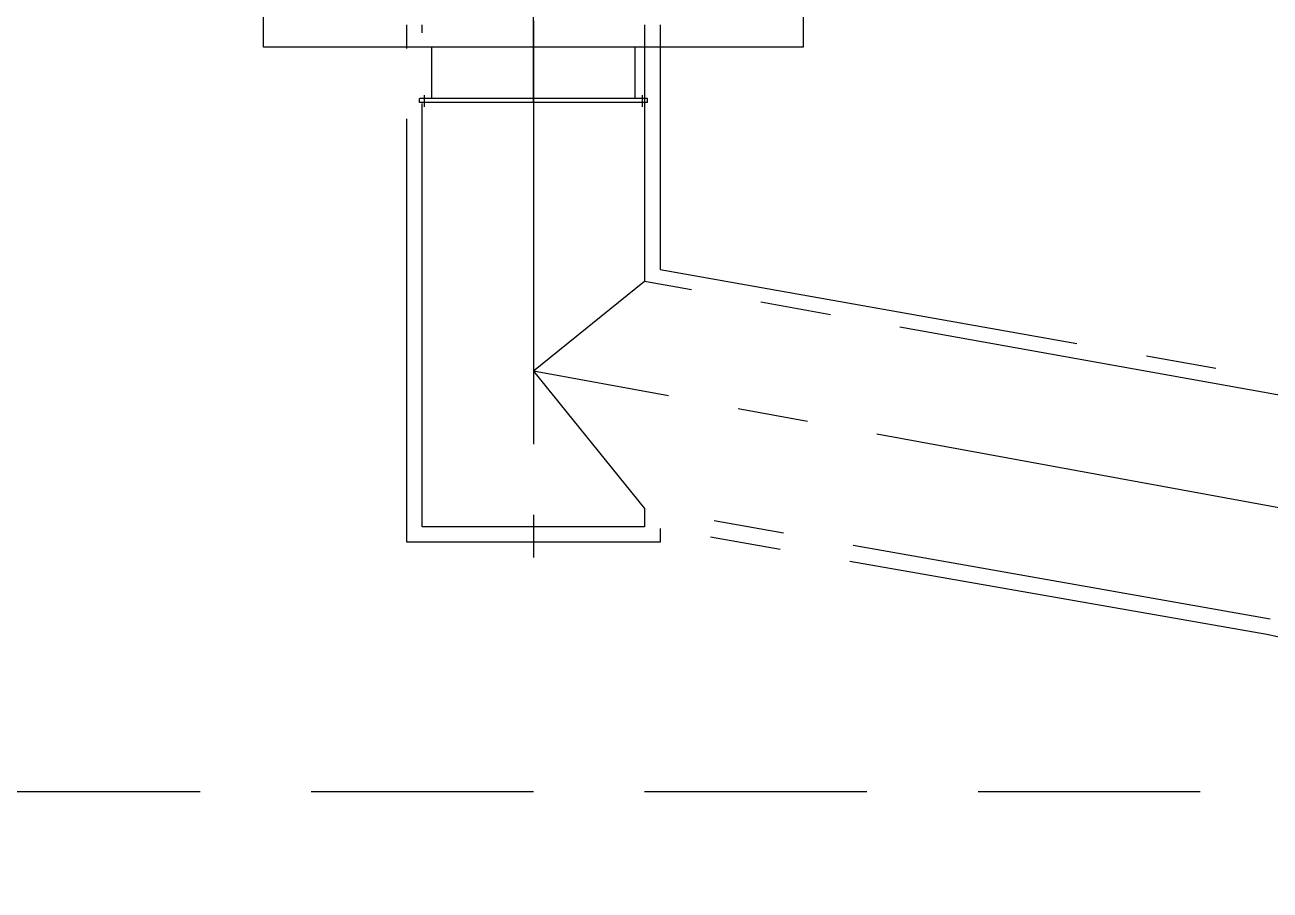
# Model space of a CAD drawing. Header units: millimetres. Extents: x -1838618 to -1600818, y -1770412 to -1553248.
# Drawn here: x -1818392 to -1812790, y -1652389 to -1648495 of the extents above; entities that cross this region are included whole.
import ezdxf

# ---------------------------------------------------------------- set-up
doc = ezdxf.new("R2010")
doc.units = ezdxf.units.MM
doc.header["$LTSCALE"] = 100
for name, pattern in [('CENTER', [2, 1.25, -0.25, 0.25, -0.25]), ('CENTER2', [28.575, 19.05, -3.175, 3.175, -3.175]), ('DASHED', [0.75, 0.5, -0.25]), ('PHANTOM', [2.5, 1.25, -0.25, 0.25, -0.25, 0.25, -0.25])]:
    doc.linetypes.add(name, pattern=pattern)
for name, color, linetype in [('418exhaust', 30, 'Continuous'), ('419insulation', 63, 'PHANTOM'), ('bt', 7, 'Continuous')]:
    doc.layers.add(name, color=color, linetype=linetype)

# ---------------------------------------------------------------- blocks, each defined once
blk = doc.blocks.new('RGT')
at = {"color": 1, "linetype": 'CENTER', "ltscale": 5}
blk.add_line((2541674.1, 437844.7), (2541674.1, 443594.7), dxfattribs=at)
at = {"color": 1}
for p, q in [((2542888.1, 438565.8), (2542888.1, 438094.7)), ((2541167.1, 438094.7), (2540460.1, 438094.7)), ((2542888.1, 438094.7), (2541167.1, 438094.7)), ((2541217.1, 437862.7), (2541217.1, 438094.7)), ((2542131.1, 437862.7), (2542131.1, 438094.7)), ((2541161.6, 437844.7), (2541161.6, 437862.7)), ((2542186.6, 437844.7), (2542186.6, 437862.7))]:
    blk.add_line(p, q, dxfattribs=at)
at = {"color": 1, "linetype": 'CENTER'}
for p, q in [((2541184.1, 437826.3), (2541184.1, 437878.8)), ((2542164.1, 437826.3), (2542164.1, 437878.8))]:
    blk.add_line(p, q, dxfattribs=at)
at = {"color": 1}
for points in [[(2540460.1, 438094.7), (2540460.1, 438517)], [(2542186.6, 437862.7), (2541161.6, 437862.7)], [(2542186.6, 437844.7), (2541161.6, 437844.7)]]:
    blk.add_lwpolyline(points, dxfattribs=at)

msp = doc.modelspace()

# ---------------------------------------------------------------- linework, layer by layer
at = {"layer": '418exhaust', "color": 1, "linetype": 'CENTER2'}
for p, q in [((-1816104.3, -1648477.3), (-1816104.3, -1650892.2)), ((-1812580.8, -1650192.2), (-1815604.3, -1649649.5)), ((-1812685.6, -1650681.1), (-1816104.3, -1650053.7)), ((-1812790.3, -1651170), (-1815604.3, -1650672.2))]:
    msp.add_line(p, q, dxfattribs=at)
msp.add_lwpolyline([(-1815604.3, -1648495.3), (-1815604.3, -1649649.5), (-1816104.3, -1650053.7), (-1815604.3, -1650672.2), (-1815604.3, -1650753.7), (-1816604.3, -1650753.7), (-1816604.3, -1648495.3)], dxfattribs=at)
at = {"layer": '419insulation', "color": 1, "linetype": 'CENTER2'}
for p, q in [((-1816674.3, -1650823.7), (-1816674.3, -1648495.3)), ((-1815534.3, -1648495.3), (-1815534.8, -1649595.6)), ((-1815534.8, -1649595.6), (-1812566.1, -1650123.7)), ((-1812805, -1651238.4), (-1815534.3, -1650761.5)), ((-1815534.3, -1650761.6), (-1815534.3, -1650823.7)), ((-1815534.3, -1650823.7), (-1816674.3, -1650823.7))]:
    msp.add_line(p, q, dxfattribs=at)
msp.add_arc((-1813140.2, -1652802.9), 1600, 15, 77.9052, dxfattribs=at)
at = {"layer": 'bt', "color": 5, "linetype": 'DASHED', "ltscale": 20}
msp.add_line((-1829104.3, -1651945.3), (-1800104.3, -1651945.3), dxfattribs=at)

# ---------------------------------------------------------------- block references
msp.add_blockref('RGT', (-4357778.4, -2086690))

doc.saveas('drawing.dxf')
